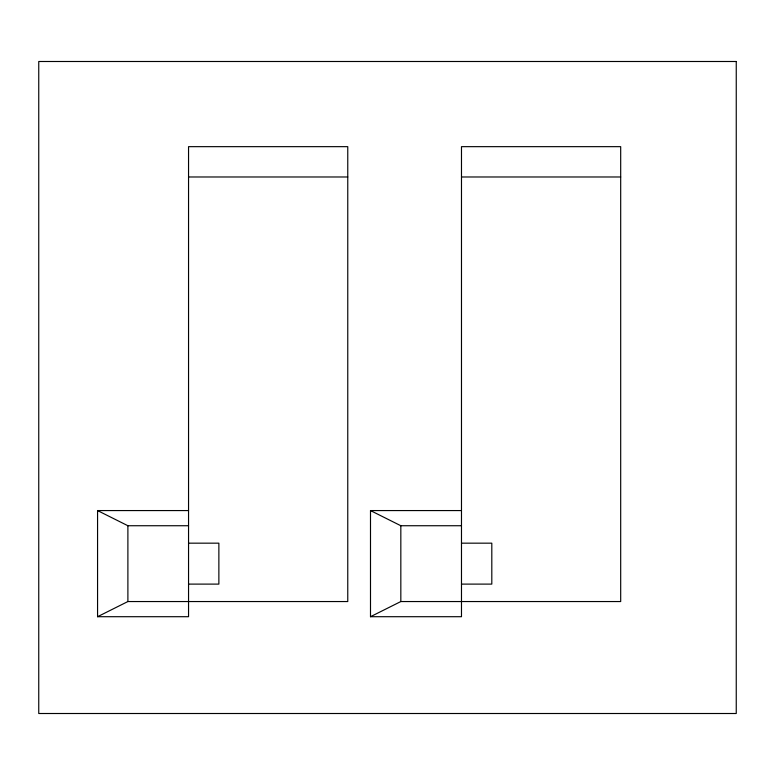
<?xml version="1.0" encoding="UTF-8"?>
<svg xmlns="http://www.w3.org/2000/svg" width="775" height="775" viewBox="0 0 775 775"><rect width="100%" height="100%" fill="white"/><g stroke="black" fill="none" stroke-linecap="round" stroke-linejoin="round"><path stroke-width="1.16" d="M97.563 616.706L127.894 601.545L347.762 601.545L347.762 146.659L188.548 146.659L188.548 616.706L97.563 616.706L97.563 510.57L188.548 510.57M370.498 616.706L400.83 601.545L620.688 601.545L620.688 146.659L461.483 146.659L461.483 616.706L370.498 616.706L370.498 510.57L461.483 510.57M188.548 176.981L347.762 176.981M461.483 176.981L620.688 176.981M97.563 510.57L127.894 525.731L188.548 525.731M370.498 510.57L400.83 525.731L461.483 525.731M188.548 543.168L218.87 543.168L218.87 584.108L188.548 584.108M461.483 543.168L491.805 543.168L491.805 584.108L461.483 584.108M400.83 525.731L400.83 601.545M127.894 525.731L127.894 601.545M736.25 61.496L38.75 61.496L38.75 713.504L736.25 713.504L736.25 61.496"/></g></svg>
